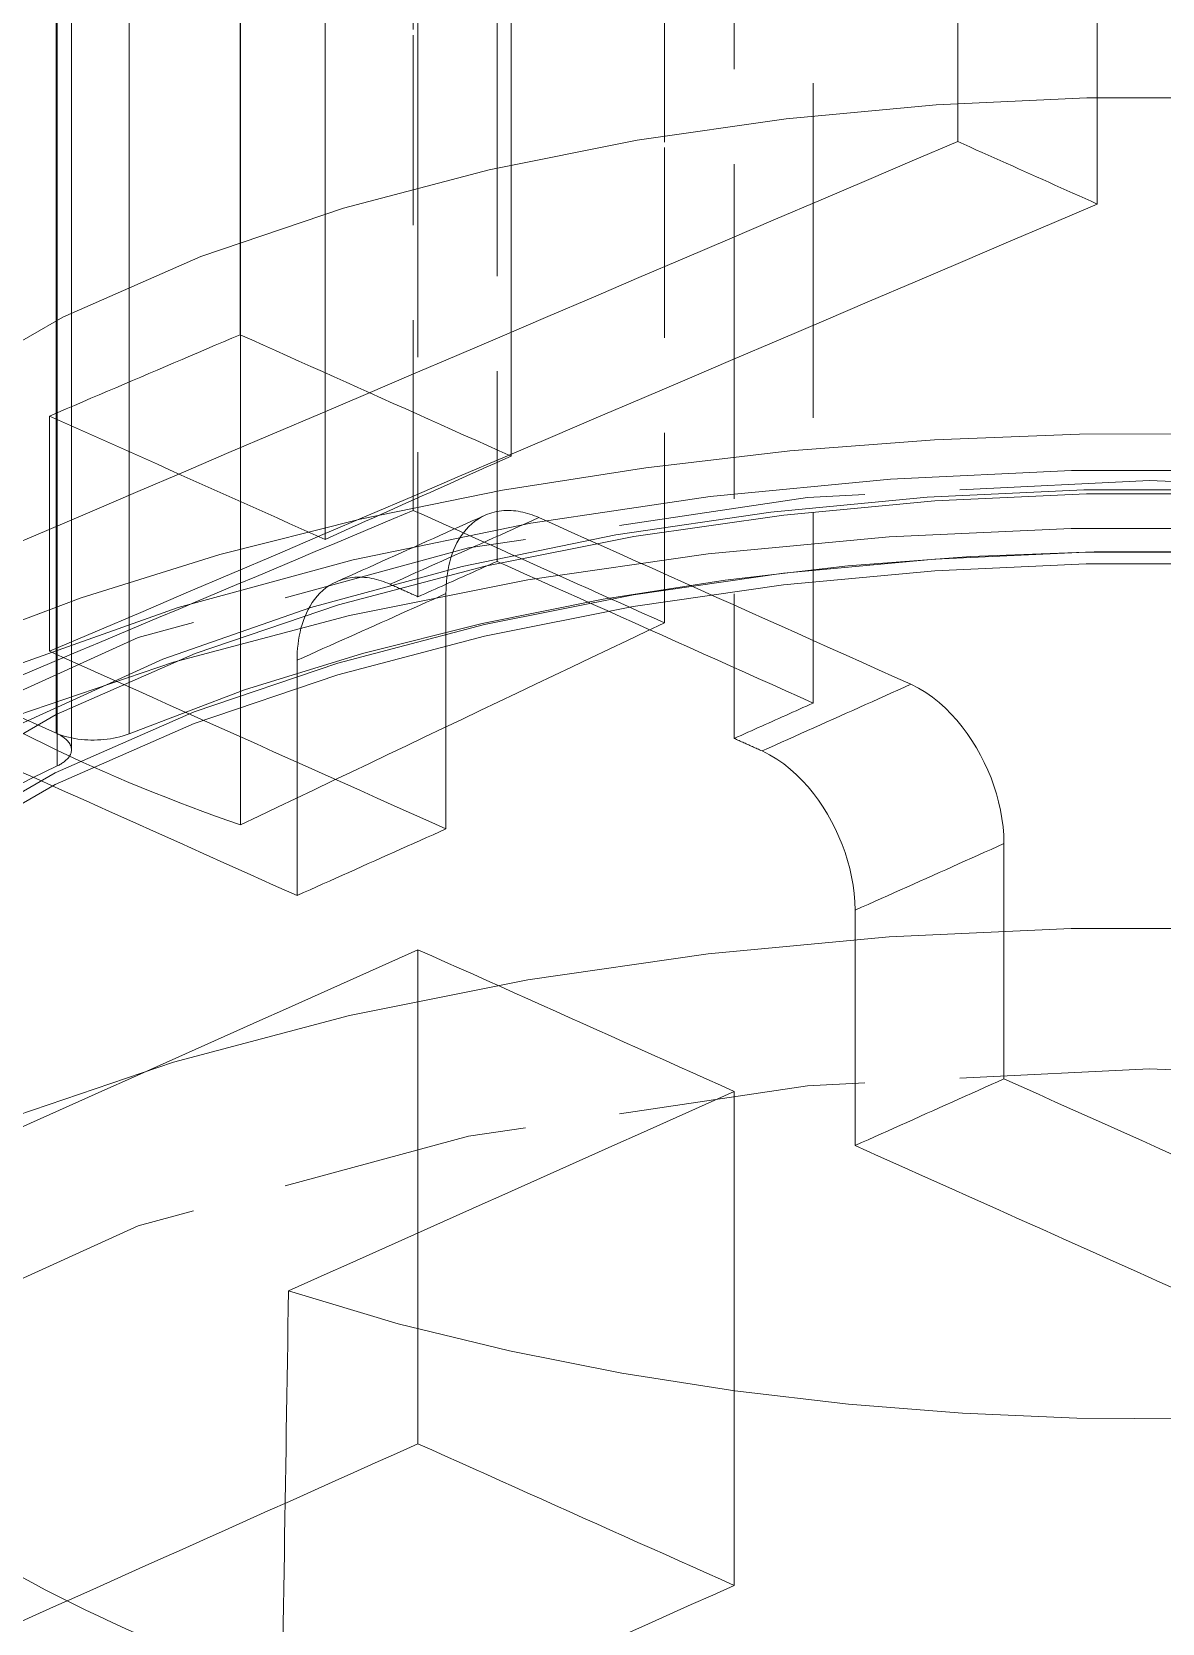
# Model space of a CAD drawing. Header units: millimetres. Extents: x 10 to 410, y 10 to 287.
# Drawn here: x 305.707 to 308.681, y 175.505 to 179.69 of the extents above; entities that cross this region are included whole.
import ezdxf

# ---------------------------------------------------------------- set-up
doc = ezdxf.new("R2010")
doc.units = ezdxf.units.MM
doc.linetypes.add('DASHED', pattern=[0.75, 0.5, -0.25])
doc.layers.add('HIDDEN', color=8, linetype='DASHED', lineweight=18)

msp = doc.modelspace()

# ---------------------------------------------------------------- linework, layer by layer
at = {"layer": 'HIDDEN'}
for points in [[(306.7108, 178.4316), (306.7108, 179.6962), (306.7108, 180.9607), (306.7108, 182.2252), (306.7108, 183.4898), (306.7108, 184.7543), (306.7108, 186.0188), (306.7108, 187.2833), (306.7108, 188.5479), (306.7108, 189.8124), (306.7108, 191.0769), (306.7108, 192.3415), (306.7108, 193.606), (306.7108, 194.8705), (306.7108, 196.1351), (306.7108, 197.3996), (306.7108, 198.6641), (306.7108, 199.9286), (306.7108, 201.1932), (306.7108, 202.4577), (306.7108, 203.7222), (306.7108, 204.9868), (306.7108, 206.2513), (306.7108, 207.5158)], [(307.3714, 178.1358), (307.3714, 179.4003), (307.3714, 180.6648), (307.3714, 181.9293), (307.3714, 183.1939), (307.3714, 184.4584), (307.3714, 185.7229), (307.3714, 186.9875), (307.3714, 188.252), (307.3714, 189.5165), (307.3714, 190.7811), (307.3714, 192.0456), (307.3714, 193.3101), (307.3714, 194.5746), (307.3714, 195.8392), (307.3714, 197.1037), (307.3714, 198.3682), (307.3714, 199.6328), (307.3714, 200.8973), (307.3714, 202.1618), (307.3714, 203.4264), (307.3714, 204.6909), (307.3714, 205.9554), (307.3714, 207.2199)], [(308.143, 179.4017), (308.143, 180.6124), (308.143, 181.8231), (308.143, 183.0338), (308.143, 184.2446), (308.143, 185.4553), (308.143, 186.666), (308.143, 187.8767), (308.143, 189.0874), (308.143, 190.2982), (308.143, 191.5089), (308.143, 192.7196), (308.143, 193.9303), (308.143, 195.1411), (308.143, 196.3518), (308.143, 197.5625), (308.143, 198.7732), (308.143, 199.9839), (308.143, 201.1947), (308.143, 202.4054), (308.143, 203.6161), (308.143, 204.8268), (308.143, 206.0375), (308.143, 207.2483)], [(308.51, 179.2373), (308.51, 180.448), (308.51, 181.6588), (308.51, 182.8695), (308.51, 184.0802), (308.51, 185.2909), (308.51, 186.5016), (308.51, 187.7124), (308.51, 188.9231), (308.51, 190.1338), (308.51, 191.3445), (308.51, 192.5552), (308.51, 193.766), (308.51, 194.9767), (308.51, 196.1874), (308.51, 197.3981), (308.51, 198.6088), (308.51, 199.8196), (308.51, 201.0303), (308.51, 202.241), (308.51, 203.4517), (308.51, 204.6624), (308.51, 205.8732), (308.51, 207.0839)], [(306.9311, 178.2975), (306.9311, 179.4275), (306.9311, 180.5575), (306.9311, 181.6875), (306.9311, 182.8175), (306.9311, 183.9475), (306.9311, 185.0776), (306.9311, 186.2076), (306.9311, 187.3376), (306.9311, 188.4676), (306.9311, 189.5976), (306.9311, 190.7276), (306.9311, 191.8576), (306.9311, 192.9876), (306.9311, 194.1176), (306.9311, 195.2476), (306.9311, 196.3776), (306.9311, 197.5076), (306.9311, 198.6376), (306.9311, 199.7676), (306.9311, 200.8976), (306.9311, 202.0276), (306.9311, 203.1576), (306.9311, 204.2876)], [(306.7231, 204.1945), (306.7231, 203.0645), (306.7231, 201.9345), (306.7231, 200.8045), (306.7231, 199.6745), (306.7231, 198.5445), (306.7231, 197.4145), (306.7231, 196.2845), (306.7231, 195.1545), (306.7231, 194.0245), (306.7231, 192.8945), (306.7231, 191.7645), (306.7231, 190.6345), (306.7231, 189.5045), (306.7231, 188.3745), (306.7231, 187.2444), (306.7231, 186.1144), (306.7231, 184.9844), (306.7231, 183.8544), (306.7231, 182.7244), (306.7231, 181.5944), (306.7231, 180.4644), (306.7231, 179.3344), (306.7231, 178.2044)], [(307.7629, 177.9249), (307.7629, 179.0549), (307.7629, 180.1849), (307.7629, 181.315), (307.7629, 182.445), (307.7629, 183.575), (307.7629, 184.705), (307.7629, 185.835), (307.7629, 186.965), (307.7629, 188.095), (307.7629, 189.225), (307.7629, 190.355), (307.7629, 191.485), (307.7629, 192.615), (307.7629, 193.745), (307.7629, 194.875), (307.7629, 196.005), (307.7629, 197.135), (307.7629, 198.265), (307.7629, 199.395), (307.7629, 200.525), (307.7629, 201.6551), (307.7629, 202.7851), (307.7629, 203.9151)], [(307.5549, 203.8219), (307.5549, 202.6919), (307.5549, 201.5619), (307.5549, 200.4319), (307.5549, 199.3019), (307.5549, 198.1719), (307.5549, 197.0419), (307.5549, 195.9119), (307.5549, 194.7819), (307.5549, 193.6519), (307.5549, 192.5219), (307.5549, 191.3919), (307.5549, 190.2619), (307.5549, 189.1319), (307.5549, 188.0019), (307.5549, 186.8719), (307.5549, 185.7419), (307.5549, 184.6119), (307.5549, 183.4818), (307.5549, 182.3518), (307.5549, 181.2218), (307.5549, 180.0918), (307.5549, 178.9618), (307.5549, 177.8318)], [(305.9635, 177.8443), (305.9635, 178.3024), (305.9635, 178.7605), (305.9635, 179.2187), (305.9635, 179.6768), (305.9635, 180.1349), (305.9635, 180.5931), (305.9635, 181.0512), (305.9635, 181.5093), (305.9635, 181.9675), (305.9635, 182.4256), (305.9635, 182.8838), (305.9635, 183.3419), (305.9635, 183.8), (305.9635, 184.2582), (305.9635, 184.7163), (305.9635, 185.1744), (305.9635, 185.6326), (305.9635, 186.0907), (305.9635, 186.5488), (305.9635, 187.007), (305.9635, 187.4651), (305.9635, 187.9232), (305.9635, 188.3814)], [(306.2562, 177.6047), (306.2562, 178.0303), (306.2562, 178.456), (306.2562, 178.8817), (306.2562, 179.3073), (306.2562, 179.733), (306.2562, 180.1586), (306.2562, 180.5843), (306.2562, 181.01), (306.2562, 181.4356), (306.2562, 181.8613), (306.2562, 182.2869), (306.2562, 182.7126), (306.2562, 183.1383), (306.2562, 183.5639), (306.2562, 183.9896), (306.2562, 184.4152), (306.2562, 184.8409), (306.2562, 185.2666), (306.2562, 185.6922), (306.2562, 186.1179), (306.2562, 186.5435), (306.2562, 186.9692), (306.2562, 187.3949)], [(305.7711, 177.8457), (305.7711, 178.0341), (305.7711, 178.2224), (305.7711, 178.4107), (305.7711, 178.5991), (305.7711, 178.7874), (305.7711, 178.9757), (305.7711, 179.1641), (305.7711, 179.3524), (305.7711, 179.5407), (305.7711, 179.7291), (305.7711, 179.9174), (305.7711, 180.1057), (305.7711, 180.2941), (305.7711, 180.4824), (305.7711, 180.6708), (305.7711, 180.8591), (305.7711, 181.0474), (305.7711, 181.2358), (305.7711, 181.4241), (305.7711, 181.6124), (305.7711, 181.8008), (305.7711, 181.9891), (305.7711, 182.1774)], [(305.7711, 177.8457), (305.7711, 178.0273), (305.7711, 178.209), (305.7711, 178.3906), (305.7711, 178.5722), (305.7711, 178.7538), (305.7711, 178.9354), (305.7711, 179.117), (305.7711, 179.2986), (305.7711, 179.4802), (305.7711, 179.6618), (305.7711, 179.8434), (305.7711, 180.025), (305.7711, 180.2066), (305.7711, 180.3883), (305.7711, 180.5699), (305.7711, 180.7515), (305.7711, 180.9331), (305.7711, 181.1147), (305.7711, 181.2963), (305.7711, 181.4779), (305.7711, 181.6595), (305.7711, 181.8411), (305.7711, 182.0227)], [(305.8116, 177.8019), (305.8116, 177.9835), (305.8116, 178.1651), (305.8116, 178.3467), (305.8116, 178.5284), (305.8116, 178.71), (305.8116, 178.8916), (305.8116, 179.0732), (305.8116, 179.2548), (305.8116, 179.4364), (305.8116, 179.618), (305.8116, 179.7996), (305.8116, 179.9812), (305.8116, 180.1628), (305.8116, 180.3444), (305.8116, 180.526), (305.8116, 180.7076), (305.8116, 180.8893), (305.8116, 181.0709), (305.8116, 181.2525), (305.8116, 181.4341), (305.8116, 181.6157), (305.8116, 181.7973), (305.8116, 181.9789)], [(305.7743, 177.7596), (305.7743, 177.9412), (305.7743, 178.1228), (305.7743, 178.3044), (305.7743, 178.486), (305.7743, 178.6676), (305.7743, 178.8492), (305.7743, 179.0308), (305.7743, 179.2124), (305.7743, 179.3941), (305.7743, 179.5757), (305.7743, 179.7573), (305.7743, 179.9389), (305.7743, 180.1205), (305.7743, 180.3021), (305.7743, 180.4837), (305.7743, 180.6653), (305.7743, 180.8469), (305.7743, 181.0285), (305.7743, 181.2101), (305.7743, 181.3917), (305.7743, 181.5734), (305.7743, 181.755), (305.7743, 181.9366)], [(306.255, 180.4407), (306.255, 180.3734), (306.255, 180.3062), (306.255, 180.2389), (306.255, 180.1716), (306.255, 180.1044), (306.255, 180.0371), (306.255, 179.9698), (306.255, 179.9026), (306.255, 179.8353), (306.255, 179.7681), (306.255, 179.7008), (306.255, 179.6335), (306.255, 179.5663), (306.255, 179.499), (306.255, 179.4317), (306.255, 179.3645), (306.255, 179.2972), (306.255, 179.23), (306.255, 179.1627), (306.255, 179.0954), (306.255, 179.0282), (306.255, 178.9609), (306.255, 178.8937)], [(306.968, 178.5743), (306.968, 178.6416), (306.968, 178.7088), (306.968, 178.7761), (306.968, 178.8433), (306.968, 178.9106), (306.968, 178.9779), (306.968, 179.0451), (306.968, 179.1124), (306.968, 179.1797), (306.968, 179.2469), (306.968, 179.3142), (306.968, 179.3814), (306.968, 179.4487), (306.968, 179.516), (306.968, 179.5832), (306.968, 179.6505), (306.968, 179.7178), (306.968, 179.785), (306.968, 179.8523), (306.968, 179.9195), (306.968, 179.9868), (306.968, 180.0541), (306.968, 180.1213)], [(306.4786, 178.3552), (306.4786, 178.4225), (306.4786, 178.4897), (306.4786, 178.557), (306.4786, 178.6242), (306.4786, 178.6915), (306.4786, 178.7588), (306.4786, 178.826), (306.4786, 178.8933), (306.4786, 178.9606), (306.4786, 179.0278), (306.4786, 179.0951), (306.4786, 179.1623), (306.4786, 179.2296), (306.4786, 179.2969), (306.4786, 179.3641), (306.4786, 179.4314), (306.4786, 179.4987), (306.4786, 179.5659), (306.4786, 179.6332), (306.4786, 179.7004), (306.4786, 179.7677), (306.4786, 179.835), (306.4786, 179.9022)], [(304.7984, 177.7975), (304.9007, 178.1769), (305.1387, 178.492), (305.446, 178.7416), (305.7889, 178.9401), (306.1519, 179.0992), (306.5272, 179.2267), (306.9106, 179.3274), (307.2994, 179.4049), (307.6918, 179.4613), (308.0865, 179.4981), (308.4825, 179.5163), (308.879, 179.5163), (309.275, 179.4981), (309.6697, 179.4613), (310.0621, 179.4049), (310.4509, 179.3274), (310.8343, 179.2267), (311.2096, 179.0992), (311.5726, 178.9401), (311.9155, 178.7416), (312.2228, 178.492), (312.4608, 178.1769), (312.5631, 177.7975)], [(308.143, 179.4017), (308.0232, 179.3505), (307.9033, 179.2994), (307.7835, 179.2482), (307.6637, 179.1971), (307.5438, 179.146), (307.424, 179.0948), (307.3042, 179.0437), (307.1844, 178.9925), (307.0645, 178.9414), (306.9447, 178.8902), (306.8249, 178.8391), (306.7051, 178.7879), (306.5852, 178.7368), (306.4654, 178.6856), (306.3456, 178.6345), (306.2258, 178.5834), (306.1059, 178.5322), (305.9861, 178.4811), (305.8663, 178.4299), (305.7464, 178.3788), (305.6266, 178.3276), (305.5068, 178.2765), (305.387, 178.2253)], [(308.51, 179.2373), (308.494, 179.2445), (308.478, 179.2516), (308.4621, 179.2588), (308.4461, 179.2659), (308.4302, 179.273), (308.4142, 179.2802), (308.3983, 179.2873), (308.3823, 179.2945), (308.3664, 179.3016), (308.3504, 179.3088), (308.3344, 179.3159), (308.3185, 179.3231), (308.3025, 179.3302), (308.2866, 179.3374), (308.2706, 179.3445), (308.2547, 179.3517), (308.2387, 179.3588), (308.2228, 179.366), (308.2068, 179.3731), (308.1908, 179.3802), (308.1749, 179.3874), (308.1589, 179.3945), (308.143, 179.4017)], [(305.7539, 178.061), (305.8738, 178.1121), (305.9936, 178.1632), (306.1134, 178.2144), (306.2332, 178.2655), (306.3531, 178.3167), (306.4729, 178.3678), (306.5927, 178.419), (306.7126, 178.4701), (306.8324, 178.5213), (306.9522, 178.5724), (307.072, 178.6236), (307.1919, 178.6747), (307.3117, 178.7259), (307.4315, 178.777), (307.5513, 178.8281), (307.6712, 178.8793), (307.791, 178.9304), (307.9108, 178.9816), (308.0306, 179.0327), (308.1505, 179.0839), (308.2703, 179.135), (308.3901, 179.1862), (308.51, 179.2373)], [(305.7539, 178.6798), (305.7757, 178.6891), (305.7975, 178.6984), (305.8193, 178.7077), (305.8411, 178.717), (305.8629, 178.7263), (305.8847, 178.7356), (305.9064, 178.7449), (305.9282, 178.7542), (305.95, 178.7635), (305.9718, 178.7728), (305.9936, 178.7821), (306.0154, 178.7914), (306.0372, 178.8007), (306.059, 178.81), (306.0807, 178.8193), (306.1025, 178.8286), (306.1243, 178.8379), (306.1461, 178.8472), (306.1679, 178.8565), (306.1897, 178.8658), (306.2115, 178.8751), (306.2332, 178.8844), (306.255, 178.8937)], [(306.255, 178.8937), (306.286, 178.8798), (306.317, 178.8659), (306.348, 178.852), (306.379, 178.8381), (306.41, 178.8242), (306.441, 178.8103), (306.472, 178.7965), (306.503, 178.7826), (306.534, 178.7687), (306.565, 178.7548), (306.596, 178.7409), (306.627, 178.727), (306.658, 178.7131), (306.689, 178.6993), (306.72, 178.6854), (306.751, 178.6715), (306.782, 178.6576), (306.813, 178.6437), (306.844, 178.6298), (306.875, 178.6159), (306.906, 178.6021), (306.937, 178.5882), (306.968, 178.5743)], [(305.7539, 178.061), (305.7539, 178.0879), (305.7539, 178.1148), (305.7539, 178.1417), (305.7539, 178.1686), (305.7539, 178.1955), (305.7539, 178.2224), (305.7539, 178.2493), (305.7539, 178.2762), (305.7539, 178.3031), (305.7539, 178.33), (305.7539, 178.3569), (305.7539, 178.3838), (305.7539, 178.4107), (305.7539, 178.4376), (305.7539, 178.4645), (305.7539, 178.4914), (305.7539, 178.5183), (305.7539, 178.5452), (305.7539, 178.5721), (305.7539, 178.5991), (305.7539, 178.626), (305.7539, 178.6529), (305.7539, 178.6798)], [(305.7539, 178.6798), (305.7854, 178.6657), (305.817, 178.6515), (305.8485, 178.6374), (305.88, 178.6233), (305.9115, 178.6092), (305.943, 178.5951), (305.9745, 178.581), (306.006, 178.5669), (306.0375, 178.5528), (306.069, 178.5386), (306.1005, 178.5245), (306.132, 178.5104), (306.1635, 178.4963), (306.195, 178.4822), (306.2265, 178.4681), (306.258, 178.454), (306.2895, 178.4399), (306.321, 178.4258), (306.3525, 178.4116), (306.3841, 178.3975), (306.4156, 178.3834), (306.4471, 178.3693), (306.4786, 178.3552)], [(313.3523, 176.5424), (313.2778, 176.9143), (313.0837, 177.2414), (312.8177, 177.5141), (312.5106, 177.7403), (312.179, 177.9288), (311.8317, 178.0868), (311.4738, 178.2192), (311.1086, 178.3296), (310.738, 178.4205), (310.3635, 178.4939), (309.9862, 178.5509), (309.6068, 178.5928), (309.2262, 178.62), (308.8448, 178.633), (308.4632, 178.632), (308.0819, 178.617), (307.7014, 178.5878), (307.3223, 178.5439), (306.9453, 178.4846), (306.5713, 178.4089), (306.2014, 178.3153), (305.837, 178.202), (305.4804, 178.0663)], [(306.4786, 178.3552), (306.4998, 178.3647), (306.5211, 178.3742), (306.5424, 178.3838), (306.5637, 178.3933), (306.585, 178.4028), (306.6063, 178.4123), (306.6275, 178.4219), (306.6488, 178.4314), (306.6701, 178.4409), (306.6914, 178.4505), (306.7127, 178.46), (306.7339, 178.4695), (306.7552, 178.479), (306.7765, 178.4886), (306.7978, 178.4981), (306.8191, 178.5076), (306.8403, 178.5171), (306.8616, 178.5267), (306.8829, 178.5362), (306.9042, 178.5457), (306.9255, 178.5552), (306.9467, 178.5648), (306.968, 178.5743)], [(313.3449, 176.4252), (313.2021, 176.8774), (312.9209, 177.2607), (312.5588, 177.57), (312.1517, 177.8178), (311.7184, 178.0167), (311.2689, 178.1758), (310.8089, 178.3015), (310.3419, 178.3981), (309.8702, 178.4683), (309.3956, 178.5141), (308.9192, 178.5368), (308.4423, 178.5368), (307.9659, 178.5141), (307.4913, 178.4683), (307.0196, 178.3981), (306.5526, 178.3015), (306.0926, 178.1758), (305.6431, 178.0167), (305.2098, 177.8178), (304.8027, 177.57), (304.4406, 177.2607), (304.1594, 176.8774), (304.0166, 176.4252)], [(311.7878, 175.1507), (312.5571, 175.6153), (313.054, 176.3483), (312.8303, 177.1904), (312.137, 177.7579), (311.3123, 178.1185), (310.4405, 178.3457), (309.5482, 178.4716), (308.6478, 178.5103), (307.7477, 178.4655), (306.8563, 178.3327), (305.9867, 178.0972), (305.1674, 177.7246), (304.492, 177.1378), (304.3237, 176.2854), (304.8553, 175.5738), (305.6344, 175.1241), (306.4852, 174.8377), (307.3759, 174.6633), (308.2835, 174.5826), (309.1811, 174.5874), (310.0597, 174.6739), (310.9273, 174.8511), (311.7878, 175.1507)], [(312.6775, 176.6507), (312.5849, 177.0494), (312.3501, 177.3867), (312.0379, 177.6555), (311.6853, 177.8692), (311.3099, 178.04), (310.9206, 178.1765), (310.5223, 178.2842), (310.1181, 178.367), (309.7099, 178.4271), (309.2992, 178.4664), (308.8871, 178.4858), (308.4745, 178.4858), (308.0623, 178.4664), (307.6516, 178.4271), (307.2434, 178.3669), (306.8392, 178.2842), (306.4409, 178.1765), (306.0516, 178.04), (305.6762, 177.8692), (305.3236, 177.6555), (305.0114, 177.3867), (304.7766, 177.0494), (304.684, 176.6507)], [(312.5866, 176.7455), (312.4837, 177.1272), (312.2443, 177.4443), (311.9351, 177.6953), (311.5901, 177.8951), (311.225, 178.0552), (310.8473, 178.1834), (310.4616, 178.2847), (310.0705, 178.3626), (309.6757, 178.4194), (309.2786, 178.4565), (308.8802, 178.4748), (308.4813, 178.4748), (308.0829, 178.4565), (307.6858, 178.4194), (307.291, 178.3626), (306.8999, 178.2847), (306.5142, 178.1834), (306.1366, 178.0552), (305.7714, 177.8951), (305.4264, 177.6953), (305.1172, 177.4443), (304.8778, 177.1272), (304.7749, 176.7455)], [(306.7108, 178.4316), (306.6593, 178.4099), (306.6077, 178.3882), (306.5561, 178.3665), (306.5045, 178.3448), (306.4529, 178.3231), (306.4014, 178.3014), (306.3498, 178.2797), (306.2982, 178.258), (306.2466, 178.2363), (306.195, 178.2146), (306.1435, 178.1929), (306.0919, 178.1712), (306.0403, 178.1495), (305.9887, 178.1278), (305.9371, 178.1061), (305.8856, 178.0844), (305.834, 178.0627), (305.7824, 178.0409), (305.7308, 178.0192), (305.6792, 177.9975), (305.6277, 177.9758), (305.5761, 177.9541), (305.5245, 177.9324)], [(307.3714, 178.1358), (307.3427, 178.1486), (307.314, 178.1615), (307.2852, 178.1744), (307.2565, 178.1872), (307.2278, 178.2001), (307.1991, 178.2129), (307.1704, 178.2258), (307.1416, 178.2387), (307.1129, 178.2515), (307.0842, 178.2644), (307.0555, 178.2773), (307.0268, 178.2901), (306.998, 178.303), (306.9693, 178.3159), (306.9406, 178.3287), (306.9119, 178.3416), (306.8832, 178.3544), (306.8544, 178.3673), (306.8257, 178.3802), (306.797, 178.393), (306.7683, 178.4059), (306.7396, 178.4188), (306.7108, 178.4316)], [(307.0413, 178.4126), (307.0354, 178.4151), (307.0296, 178.4174), (307.0236, 178.4197), (307.0176, 178.4217), (307.0116, 178.4236), (307.0054, 178.4253), (306.9993, 178.4268), (306.9931, 178.4281), (306.9868, 178.4292), (306.9805, 178.4301), (306.9742, 178.4307), (306.9679, 178.4312), (306.9616, 178.4314), (306.9552, 178.4313), (306.9489, 178.431), (306.9426, 178.4305), (306.9363, 178.4296), (306.93, 178.4286), (306.9238, 178.4272), (306.9177, 178.4255), (306.9117, 178.4236), (306.9057, 178.4214), (306.8999, 178.419)], [(313.3523, 176.2949), (313.2377, 176.7553), (312.9548, 177.1393), (312.5856, 177.4431), (312.1725, 177.6846), (311.7346, 177.8779), (311.2815, 178.0326), (310.8186, 178.1549), (310.3491, 178.2488), (309.8752, 178.3172), (309.3985, 178.3619), (308.9202, 178.384), (308.4413, 178.384), (307.963, 178.3619), (307.4863, 178.3172), (307.0124, 178.2488), (306.5429, 178.1549), (306.08, 178.0326), (305.6269, 177.8779), (305.1891, 177.6846), (304.7759, 177.4431), (304.4067, 177.1393), (304.1238, 176.7553), (304.0092, 176.2949)], [(306.8999, 178.419), (306.8829, 178.4114), (306.8658, 178.4037), (306.8488, 178.3961), (306.8318, 178.3885), (306.8148, 178.3809), (306.7977, 178.3733), (306.7807, 178.3656), (306.7637, 178.358), (306.7467, 178.3504), (306.7296, 178.3428), (306.7126, 178.3352), (306.6956, 178.3275), (306.6786, 178.3199), (306.6615, 178.3123), (306.6445, 178.3047), (306.6275, 178.2971), (306.6105, 178.2894), (306.5934, 178.2818), (306.5764, 178.2742), (306.5594, 178.2666), (306.5424, 178.2589), (306.5253, 178.2513), (306.5083, 178.2437)], [(306.6497, 178.2373), (306.6667, 178.2449), (306.6838, 178.2525), (306.7008, 178.2601), (306.7178, 178.2678), (306.7348, 178.2754), (306.7519, 178.283), (306.7689, 178.2906), (306.7859, 178.2982), (306.8029, 178.3059), (306.8199, 178.3135), (306.837, 178.3211), (306.854, 178.3287), (306.871, 178.3363), (306.888, 178.344), (306.9051, 178.3516), (306.9221, 178.3592), (306.9391, 178.3668), (306.9561, 178.3745), (306.9732, 178.3821), (306.9902, 178.3897), (307.0072, 178.3973), (307.0242, 178.4049), (307.0413, 178.4126)], [(306.8999, 178.419), (306.8904, 178.4143), (306.8813, 178.4089), (306.8726, 178.4028), (306.8644, 178.3961), (306.8566, 178.3889), (306.8494, 178.3811), (306.8427, 178.3729), (306.8366, 178.3643), (306.8309, 178.3553), (306.8257, 178.3461), (306.821, 178.3366), (306.8168, 178.3268), (306.8131, 178.3169), (306.8097, 178.3069), (306.8068, 178.2967), (306.8043, 178.2864), (306.8022, 178.276), (306.8004, 178.2655), (306.799, 178.255), (306.798, 178.2445), (306.7972, 178.2339), (306.7968, 178.2233), (306.7966, 178.2127)], [(308.0199, 177.9742), (307.9773, 177.9933), (307.9348, 178.0123), (307.8922, 178.0314), (307.8497, 178.0505), (307.8071, 178.0695), (307.7646, 178.0886), (307.722, 178.1076), (307.6795, 178.1267), (307.6369, 178.1457), (307.5944, 178.1648), (307.5518, 178.1839), (307.5093, 178.2029), (307.4667, 178.222), (307.4242, 178.241), (307.3816, 178.2601), (307.3391, 178.2792), (307.2965, 178.2982), (307.254, 178.3173), (307.2115, 178.3363), (307.1689, 178.3554), (307.1264, 178.3744), (307.0838, 178.3935), (307.0413, 178.4126)], [(312.5901, 176.5909), (312.4871, 176.9729), (312.2474, 177.2903), (311.938, 177.5416), (311.5927, 177.7415), (311.2272, 177.9017), (310.8493, 178.03), (310.4632, 178.1315), (310.0717, 178.2095), (309.6766, 178.2663), (309.2791, 178.3034), (308.8804, 178.3217), (308.4812, 178.3217), (308.0824, 178.3034), (307.6849, 178.2663), (307.2898, 178.2095), (306.8983, 178.1315), (306.5123, 178.03), (306.1343, 177.9017), (305.7688, 177.7415), (305.4236, 177.5416), (305.1141, 177.2903), (304.8744, 176.9729), (304.7714, 176.5909)], [(312.6602, 176.5424), (312.5969, 176.8589), (312.432, 177.1372), (312.2057, 177.3694), (311.9446, 177.5619), (311.6626, 177.7225), (311.3672, 177.857), (311.0628, 177.9699), (310.7521, 178.0639), (310.4369, 178.1415), (310.1183, 178.204), (309.7974, 178.2528), (309.4747, 178.2885), (309.1509, 178.3119), (308.8264, 178.3232), (308.5018, 178.3226), (308.1773, 178.3101), (307.8536, 178.2855), (307.5311, 178.2484), (307.2103, 178.1983), (306.8921, 178.1342), (306.5772, 178.0551), (306.2671, 177.9592), (305.9635, 177.8443)], [(306.7231, 178.2044), (306.7321, 178.2085), (306.7412, 178.2125), (306.7502, 178.2165), (306.7593, 178.2206), (306.7683, 178.2246), (306.7774, 178.2287), (306.7864, 178.2327), (306.7955, 178.2368), (306.8045, 178.2408), (306.8135, 178.2449), (306.8226, 178.2489), (306.8316, 178.253), (306.8407, 178.257), (306.8497, 178.2611), (306.8588, 178.2651), (306.8678, 178.2692), (306.8769, 178.2732), (306.8859, 178.2773), (306.8949, 178.2813), (306.904, 178.2854), (306.913, 178.2894), (306.9221, 178.2935), (306.9311, 178.2975)], [(307.7629, 177.9249), (307.7268, 177.9411), (307.6906, 177.9573), (307.6544, 177.9735), (307.6183, 177.9897), (307.5821, 178.0059), (307.5459, 178.0221), (307.5098, 178.0383), (307.4736, 178.0545), (307.4374, 178.0707), (307.4013, 178.0869), (307.3651, 178.1031), (307.3289, 178.1193), (307.2928, 178.1355), (307.2566, 178.1517), (307.2204, 178.1679), (307.1843, 178.1841), (307.1481, 178.2003), (307.1119, 178.2165), (307.0758, 178.2327), (307.0396, 178.2489), (307.0034, 178.2651), (306.9673, 178.2813), (306.9311, 178.2975)], [(304.7707, 176.56), (304.8737, 176.9421), (305.1135, 177.2595), (305.423, 177.5108), (305.7683, 177.7108), (306.1339, 177.871), (306.5119, 177.9993), (306.898, 178.1008), (307.2895, 178.1788), (307.6847, 178.2356), (308.0823, 178.2728), (308.4811, 178.2911), (308.8804, 178.2911), (309.2792, 178.2728), (309.6768, 178.2356), (310.072, 178.1788), (310.4635, 178.1008), (310.8496, 177.9993), (311.2277, 177.871), (311.5932, 177.7108), (311.9385, 177.5108), (312.248, 177.2595), (312.4878, 176.9421), (312.5908, 176.56)], [(306.6497, 178.2373), (306.6439, 178.2398), (306.638, 178.2422), (306.6321, 178.2444), (306.6261, 178.2464), (306.62, 178.2483), (306.6139, 178.25), (306.6077, 178.2515), (306.6015, 178.2528), (306.5953, 178.2539), (306.589, 178.2548), (306.5827, 178.2555), (306.5764, 178.2559), (306.57, 178.2561), (306.5637, 178.2561), (306.5573, 178.2558), (306.551, 178.2552), (306.5447, 178.2544), (306.5385, 178.2533), (306.5323, 178.2519), (306.5262, 178.2503), (306.5201, 178.2484), (306.5142, 178.2462), (306.5083, 178.2437)], [(306.5083, 178.2437), (306.4988, 178.239), (306.4897, 178.2336), (306.481, 178.2275), (306.4728, 178.2208), (306.4651, 178.2136), (306.4579, 178.2058), (306.4512, 178.1976), (306.445, 178.189), (306.4393, 178.18), (306.4342, 178.1708), (306.4295, 178.1613), (306.4253, 178.1516), (306.4215, 178.1416), (306.4182, 178.1316), (306.4153, 178.1214), (306.4128, 178.1111), (306.4106, 178.1007), (306.4089, 178.0903), (306.4075, 178.0798), (306.4064, 178.0692), (306.4056, 178.0586), (306.4052, 178.0481), (306.4051, 178.0375)], [(306.4051, 178.0375), (306.4221, 178.0451), (306.4391, 178.0527), (306.4561, 178.0603), (306.4732, 178.0679), (306.4902, 178.0756), (306.5072, 178.0832), (306.5242, 178.0908), (306.5413, 178.0984), (306.5583, 178.106), (306.5753, 178.1137), (306.5923, 178.1213), (306.6093, 178.1289), (306.6264, 178.1365), (306.6434, 178.1441), (306.6604, 178.1518), (306.6774, 178.1594), (306.6945, 178.167), (306.7115, 178.1746), (306.7285, 178.1823), (306.7455, 178.1899), (306.7626, 178.1975), (306.7796, 178.2051), (306.7966, 178.2127)], [(306.7231, 178.2044), (306.7199, 178.2058), (306.7167, 178.2073), (306.7135, 178.2087), (306.7103, 178.2101), (306.7071, 178.2115), (306.704, 178.213), (306.7008, 178.2144), (306.6976, 178.2158), (306.6944, 178.2173), (306.6912, 178.2187), (306.688, 178.2201), (306.6848, 178.2216), (306.6816, 178.223), (306.6784, 178.2244), (306.6752, 178.2258), (306.672, 178.2273), (306.6689, 178.2287), (306.6657, 178.2301), (306.6625, 178.2316), (306.6593, 178.233), (306.6561, 178.2344), (306.6529, 178.2358), (306.6497, 178.2373)], [(306.7966, 178.2127), (306.7966, 178.1858), (306.7966, 178.1589), (306.7966, 178.132), (306.7966, 178.1051), (306.7966, 178.0782), (306.7966, 178.0513), (306.7966, 178.0244), (306.7966, 177.9975), (306.7966, 177.9706), (306.7966, 177.9437), (306.7966, 177.9168), (306.7966, 177.8899), (306.7966, 177.863), (306.7966, 177.8361), (306.7966, 177.8092), (306.7966, 177.7823), (306.7966, 177.7554), (306.7966, 177.7284), (306.7966, 177.7015), (306.7966, 177.6746), (306.7966, 177.6477), (306.7966, 177.6208), (306.7966, 177.5939)], [(306.2562, 177.6047), (306.3047, 177.6278), (306.3532, 177.6509), (306.4017, 177.6739), (306.4502, 177.697), (306.4986, 177.7201), (306.5471, 177.7432), (306.5956, 177.7663), (306.6441, 177.7894), (306.6926, 177.8125), (306.7411, 177.8356), (306.7896, 177.8587), (306.838, 177.8818), (306.8865, 177.9049), (306.935, 177.9279), (306.9835, 177.951), (307.032, 177.9741), (307.0805, 177.9972), (307.129, 178.0203), (307.1774, 178.0434), (307.2259, 178.0665), (307.2744, 178.0896), (307.3229, 178.1127), (307.3714, 178.1358)], [(304.9861, 178.0542), (305.0478, 178.0266), (305.1095, 177.999), (305.1712, 177.9713), (305.2329, 177.9437), (305.2946, 177.9161), (305.3563, 177.8884), (305.418, 177.8608), (305.4796, 177.8332), (305.5413, 177.8055), (305.603, 177.7779), (305.6647, 177.7502), (305.7264, 177.7226), (305.7881, 177.695), (305.8498, 177.6673), (305.9115, 177.6397), (305.9732, 177.6121), (306.0349, 177.5844), (306.0966, 177.5568), (306.1583, 177.5292), (306.22, 177.5015), (306.2817, 177.4739), (306.3434, 177.4463), (306.4051, 177.4186)], [(305.7539, 178.061), (305.7993, 178.0406), (305.8446, 178.0203), (305.8899, 178), (305.9353, 177.9797), (305.9806, 177.9594), (306.0259, 177.9391), (306.0713, 177.9188), (306.1166, 177.8985), (306.1619, 177.8782), (306.2073, 177.8579), (306.2526, 177.8376), (306.2979, 177.8173), (306.3433, 177.797), (306.3886, 177.7767), (306.4339, 177.7564), (306.4793, 177.7361), (306.5246, 177.7158), (306.5699, 177.6955), (306.6153, 177.6751), (306.6606, 177.6548), (306.7059, 177.6345), (306.7513, 177.6142), (306.7966, 177.5939)], [(306.4051, 178.0375), (306.4051, 178.0105), (306.4051, 177.9836), (306.4051, 177.9567), (306.4051, 177.9298), (306.4051, 177.9029), (306.4051, 177.876), (306.4051, 177.8491), (306.4051, 177.8222), (306.4051, 177.7953), (306.4051, 177.7684), (306.4051, 177.7415), (306.4051, 177.7146), (306.4051, 177.6877), (306.4051, 177.6608), (306.4051, 177.6339), (306.4051, 177.607), (306.4051, 177.5801), (306.4051, 177.5532), (306.4051, 177.5263), (306.4051, 177.4994), (306.4051, 177.4725), (306.4051, 177.4455), (306.4051, 177.4186)], [(305.4773, 177.9773), (305.4901, 177.9716), (305.5029, 177.9659), (305.5157, 177.9601), (305.5284, 177.9544), (305.5412, 177.9487), (305.554, 177.943), (305.5667, 177.9373), (305.5795, 177.9315), (305.5923, 177.9258), (305.6051, 177.9201), (305.6178, 177.9144), (305.6306, 177.9087), (305.6434, 177.9029), (305.6561, 177.8972), (305.6689, 177.8915), (305.6817, 177.8858), (305.6944, 177.8801), (305.7072, 177.8743), (305.72, 177.8686), (305.7328, 177.8629), (305.7455, 177.8572), (305.7583, 177.8515), (305.7711, 177.8457)], [(305.4773, 177.9773), (305.4901, 177.9716), (305.5029, 177.9659), (305.5157, 177.9601), (305.5284, 177.9544), (305.5412, 177.9487), (305.554, 177.943), (305.5667, 177.9373), (305.5795, 177.9315), (305.5923, 177.9258), (305.6051, 177.9201), (305.6178, 177.9144), (305.6306, 177.9087), (305.6434, 177.9029), (305.6561, 177.8972), (305.6689, 177.8915), (305.6817, 177.8858), (305.6944, 177.8801), (305.7072, 177.8743), (305.72, 177.8686), (305.7328, 177.8629), (305.7455, 177.8572), (305.7583, 177.8515), (305.7711, 177.8457)], [(307.6283, 177.7989), (307.6453, 177.8066), (307.6624, 177.8142), (307.6794, 177.8218), (307.6964, 177.8294), (307.7134, 177.837), (307.7305, 177.8447), (307.7475, 177.8523), (307.7645, 177.8599), (307.7815, 177.8675), (307.7985, 177.8752), (307.8156, 177.8828), (307.8326, 177.8904), (307.8496, 177.898), (307.8666, 177.9056), (307.8837, 177.9133), (307.9007, 177.9209), (307.9177, 177.9285), (307.9347, 177.9361), (307.9518, 177.9437), (307.9688, 177.9514), (307.9858, 177.959), (308.0028, 177.9666), (308.0199, 177.9742)], [(308.2645, 177.5552), (308.2639, 177.5773), (308.2621, 177.5994), (308.2593, 177.6213), (308.2554, 177.6431), (308.2505, 177.6647), (308.2447, 177.686), (308.238, 177.7071), (308.2305, 177.7279), (308.2221, 177.7484), (308.2129, 177.7685), (308.2029, 177.7882), (308.192, 177.8075), (308.1804, 177.8263), (308.168, 177.8447), (308.1548, 177.8624), (308.1408, 177.8795), (308.1261, 177.896), (308.1104, 177.9117), (308.094, 177.9265), (308.0767, 177.9403), (308.0586, 177.953), (308.0396, 177.9643), (308.0199, 177.9742)], [(305.5245, 177.9324), (305.5548, 177.915), (305.5852, 177.8979), (305.6158, 177.8811), (305.6466, 177.8647), (305.6776, 177.8486), (305.7087, 177.8327), (305.74, 177.8172), (305.7714, 177.8019), (305.8029, 177.787), (305.8346, 177.7723), (305.8664, 177.7579), (305.8983, 177.7437), (305.9304, 177.7299), (305.9625, 177.7162), (305.9948, 177.7029), (306.0271, 177.6898), (306.0596, 177.6769), (306.0921, 177.6643), (306.1248, 177.6519), (306.1575, 177.6398), (306.1903, 177.6278), (306.2232, 177.6161), (306.2562, 177.6047)], [(307.5549, 177.8318), (307.564, 177.8359), (307.573, 177.8399), (307.582, 177.844), (307.5911, 177.848), (307.6001, 177.8521), (307.6092, 177.8561), (307.6182, 177.8602), (307.6273, 177.8642), (307.6363, 177.8683), (307.6454, 177.8723), (307.6544, 177.8764), (307.6634, 177.8804), (307.6725, 177.8845), (307.6815, 177.8885), (307.6906, 177.8925), (307.6996, 177.8966), (307.7087, 177.9006), (307.7177, 177.9047), (307.7267, 177.9087), (307.7358, 177.9128), (307.7448, 177.9168), (307.7539, 177.9209), (307.7629, 177.9249)], [(305.7711, 177.8457), (305.779, 177.8425), (305.787, 177.8396), (305.7952, 177.8371), (305.8035, 177.8349), (305.8119, 177.8331), (305.8203, 177.8315), (305.8287, 177.8303), (305.8372, 177.8292), (305.8458, 177.8285), (305.8543, 177.8279), (305.8628, 177.8276), (305.8714, 177.8276), (305.88, 177.8278), (305.8885, 177.8282), (305.897, 177.8289), (305.9055, 177.8298), (305.914, 177.831), (305.9225, 177.8324), (305.9308, 177.8341), (305.9391, 177.8361), (305.9474, 177.8385), (305.9555, 177.8412), (305.9635, 177.8443)], [(305.7711, 177.8457), (305.7736, 177.8446), (305.776, 177.8434), (305.7785, 177.8422), (305.7809, 177.8409), (305.7832, 177.8395), (305.7856, 177.8381), (305.7879, 177.8366), (305.7901, 177.8351), (305.7923, 177.8335), (305.7945, 177.8318), (305.7966, 177.83), (305.7986, 177.8281), (305.8005, 177.8262), (305.8024, 177.8242), (305.8041, 177.8221), (305.8057, 177.8198), (305.8071, 177.8175), (305.8084, 177.8151), (305.8095, 177.8126), (305.8104, 177.81), (305.8111, 177.8074), (305.8115, 177.8046), (305.8116, 177.8019)], [(305.8116, 177.8019), (305.8115, 177.7993), (305.8111, 177.7968), (305.8105, 177.7943), (305.8097, 177.7918), (305.8088, 177.7894), (305.8076, 177.7871), (305.8063, 177.7849), (305.8048, 177.7828), (305.8033, 177.7807), (305.8016, 177.7788), (305.7998, 177.7769), (305.798, 177.7751), (305.796, 177.7734), (305.794, 177.7717), (305.792, 177.7701), (305.7899, 177.7686), (305.7878, 177.7672), (305.7856, 177.7658), (305.7834, 177.7644), (305.7812, 177.7631), (305.7789, 177.7619), (305.7766, 177.7607), (305.7743, 177.7596)], [(312.5631, 177.7975), (312.5134, 177.5022), (312.3701, 177.2385), (312.1681, 177.0158), (311.9317, 176.8296), (311.6746, 176.6731), (311.4041, 176.5409), (311.1245, 176.4291), (310.8386, 176.3347), (310.548, 176.2558), (310.254, 176.1906), (309.9575, 176.1382), (309.6591, 176.0976), (309.3594, 176.0683), (309.0588, 176.0498), (308.7578, 176.0419), (308.4566, 176.0444), (308.1558, 176.0575), (307.8556, 176.0812), (307.5565, 176.116), (307.2589, 176.1623), (306.9635, 176.2208), (306.6711, 176.2925), (306.3826, 176.3788)], [(307.6283, 177.7989), (307.6251, 177.8004), (307.6219, 177.8018), (307.6187, 177.8032), (307.6155, 177.8047), (307.6124, 177.8061), (307.6092, 177.8075), (307.606, 177.8089), (307.6028, 177.8104), (307.5996, 177.8118), (307.5964, 177.8132), (307.5932, 177.8147), (307.59, 177.8161), (307.5868, 177.8175), (307.5836, 177.819), (307.5804, 177.8204), (307.5772, 177.8218), (307.5741, 177.8232), (307.5709, 177.8247), (307.5677, 177.8261), (307.5645, 177.8275), (307.5613, 177.829), (307.5581, 177.8304), (307.5549, 177.8318)], [(307.873, 177.38), (307.8723, 177.4021), (307.8706, 177.4241), (307.8677, 177.446), (307.8638, 177.4678), (307.859, 177.4894), (307.8532, 177.5108), (307.8465, 177.5318), (307.8389, 177.5526), (307.8305, 177.5731), (307.8213, 177.5932), (307.8113, 177.6129), (307.8005, 177.6322), (307.7889, 177.6511), (307.7765, 177.6694), (307.7633, 177.6871), (307.7493, 177.7043), (307.7345, 177.7207), (307.7189, 177.7364), (307.7024, 177.7512), (307.6852, 177.765), (307.6671, 177.7777), (307.6481, 177.7891), (307.6283, 177.7989)], [(305.7743, 177.7596), (305.7076, 177.7269), (305.6417, 177.6928), (305.5765, 177.6574), (305.5121, 177.6204), (305.4486, 177.5819), (305.3861, 177.5418), (305.3248, 177.5), (305.2647, 177.4565), (305.206, 177.411), (305.149, 177.3635), (305.0937, 177.314), (305.0404, 177.2622), (304.9895, 177.2082), (304.9413, 177.1518), (304.896, 177.093), (304.8542, 177.0317), (304.8164, 176.9678), (304.783, 176.9015), (304.7546, 176.833), (304.7317, 176.7624), (304.715, 176.6901), (304.7048, 176.6166), (304.7013, 176.5424)], [(306.7966, 177.5939), (306.7796, 177.5863), (306.7626, 177.5787), (306.7455, 177.5711), (306.7285, 177.5634), (306.7115, 177.5558), (306.6945, 177.5482), (306.6774, 177.5406), (306.6604, 177.533), (306.6434, 177.5253), (306.6264, 177.5177), (306.6093, 177.5101), (306.5923, 177.5025), (306.5753, 177.4949), (306.5583, 177.4872), (306.5413, 177.4796), (306.5242, 177.472), (306.5072, 177.4644), (306.4902, 177.4567), (306.4732, 177.4491), (306.4561, 177.4415), (306.4391, 177.4339), (306.4221, 177.4263), (306.4051, 177.4186)], [(308.2645, 177.5552), (308.2475, 177.5476), (308.2305, 177.54), (308.2134, 177.5324), (308.1964, 177.5248), (308.1794, 177.5171), (308.1624, 177.5095), (308.1453, 177.5019), (308.1283, 177.4943), (308.1113, 177.4866), (308.0943, 177.479), (308.0772, 177.4714), (308.0602, 177.4638), (308.0432, 177.4562), (308.0262, 177.4485), (308.0091, 177.4409), (307.9921, 177.4333), (307.9751, 177.4257), (307.9581, 177.4181), (307.9411, 177.4104), (307.924, 177.4028), (307.907, 177.3952), (307.89, 177.3876), (307.873, 177.38)], [(308.2645, 177.5552), (308.2645, 177.5283), (308.2645, 177.5014), (308.2645, 177.4745), (308.2645, 177.4476), (308.2645, 177.4207), (308.2645, 177.3938), (308.2645, 177.3669), (308.2645, 177.34), (308.2645, 177.3131), (308.2645, 177.2862), (308.2645, 177.2593), (308.2645, 177.2324), (308.2645, 177.2055), (308.2645, 177.1786), (308.2645, 177.1517), (308.2645, 177.1248), (308.2645, 177.0979), (308.2645, 177.0709), (308.2645, 177.044), (308.2645, 177.0171), (308.2645, 176.9902), (308.2645, 176.9633), (308.2645, 176.9364)], [(307.873, 177.38), (307.873, 177.353), (307.873, 177.3261), (307.873, 177.2992), (307.873, 177.2723), (307.873, 177.2454), (307.873, 177.2185), (307.873, 177.1916), (307.873, 177.1647), (307.873, 177.1378), (307.873, 177.1109), (307.873, 177.084), (307.873, 177.0571), (307.873, 177.0302), (307.873, 177.0033), (307.873, 176.9764), (307.873, 176.9495), (307.873, 176.9226), (307.873, 176.8957), (307.873, 176.8688), (307.873, 176.8419), (307.873, 176.815), (307.873, 176.788), (307.873, 176.7611)], [(313.3523, 175.2429), (313.2377, 175.7034), (312.9548, 176.0873), (312.5856, 176.3911), (312.1725, 176.6326), (311.7346, 176.8259), (311.2815, 176.9806), (310.8186, 177.1029), (310.3491, 177.1968), (309.8752, 177.2652), (309.3985, 177.3099), (308.9202, 177.332), (308.4413, 177.332), (307.963, 177.3099), (307.4863, 177.2652), (307.0124, 177.1968), (306.5429, 177.1029), (306.08, 176.9806), (305.6269, 176.8259), (305.1891, 176.6326), (304.7759, 176.3911), (304.4067, 176.0873), (304.1238, 175.7034), (304.0092, 175.2429)], [(305.5508, 176.7514), (305.6017, 176.7742), (305.6527, 176.797), (305.7037, 176.8198), (305.7547, 176.8427), (305.8056, 176.8655), (305.8566, 176.8883), (305.9076, 176.9111), (305.9585, 176.9339), (306.0095, 176.9567), (306.0605, 176.9796), (306.1115, 177.0024), (306.1624, 177.0252), (306.2134, 177.048), (306.2644, 177.0708), (306.3153, 177.0936), (306.3663, 177.1165), (306.4173, 177.1393), (306.4682, 177.1621), (306.5192, 177.1849), (306.5702, 177.2077), (306.6212, 177.2305), (306.6721, 177.2534), (306.7231, 177.2762)], [(306.7231, 175.9767), (306.7231, 176.0332), (306.7231, 176.0897), (306.7231, 176.1462), (306.7231, 176.2027), (306.7231, 176.2592), (306.7231, 176.3157), (306.7231, 176.3722), (306.7231, 176.4287), (306.7231, 176.4852), (306.7231, 176.5417), (306.7231, 176.5982), (306.7231, 176.6547), (306.7231, 176.7112), (306.7231, 176.7677), (306.7231, 176.8242), (306.7231, 176.8807), (306.7231, 176.9372), (306.7231, 176.9937), (306.7231, 177.0502), (306.7231, 177.1067), (306.7231, 177.1632), (306.7231, 177.2197), (306.7231, 177.2762)], [(307.5549, 176.9036), (307.5187, 176.9198), (307.4826, 176.936), (307.4464, 176.9522), (307.4102, 176.9684), (307.3741, 176.9846), (307.3379, 177.0008), (307.3018, 177.017), (307.2656, 177.0332), (307.2294, 177.0494), (307.1933, 177.0656), (307.1571, 177.0818), (307.1209, 177.098), (307.0848, 177.1142), (307.0486, 177.1304), (307.0124, 177.1466), (306.9763, 177.1628), (306.9401, 177.179), (306.9039, 177.1952), (306.8678, 177.2114), (306.8316, 177.2276), (306.7954, 177.2438), (306.7593, 177.26), (306.7231, 177.2762)], [(311.7878, 173.6037), (312.5571, 174.0683), (313.054, 174.8013), (312.8303, 175.6434), (312.137, 176.2108), (311.3123, 176.5715), (310.4405, 176.7986), (309.5482, 176.9246), (308.6478, 176.9632), (307.7477, 176.9184), (306.8563, 176.7857), (305.9867, 176.5501), (305.1674, 176.1776), (304.492, 175.5908), (304.3237, 174.7383), (304.8553, 174.0268), (305.6344, 173.5771), (306.4852, 173.2907), (307.3759, 173.1163), (308.2835, 173.0356), (309.1811, 173.0403), (310.0597, 173.1269), (310.9273, 173.3041), (311.7878, 173.6037)], [(308.2645, 176.9364), (308.2475, 176.9288), (308.2305, 176.9212), (308.2134, 176.9136), (308.1964, 176.9059), (308.1794, 176.8983), (308.1624, 176.8907), (308.1453, 176.8831), (308.1283, 176.8755), (308.1113, 176.8678), (308.0943, 176.8602), (308.0772, 176.8526), (308.0602, 176.845), (308.0432, 176.8374), (308.0262, 176.8297), (308.0091, 176.8221), (307.9921, 176.8145), (307.9751, 176.8069), (307.9581, 176.7992), (307.9411, 176.7916), (307.924, 176.784), (307.907, 176.7764), (307.89, 176.7688), (307.873, 176.7611)], [(308.2645, 176.9364), (308.3098, 176.9161), (308.3552, 176.8958), (308.4005, 176.8755), (308.4458, 176.8552), (308.4912, 176.8349), (308.5365, 176.8146), (308.5818, 176.7943), (308.6272, 176.774), (308.6725, 176.7537), (308.7178, 176.7334), (308.7632, 176.7131), (308.8085, 176.6928), (308.8538, 176.6724), (308.8992, 176.6521), (308.9445, 176.6318), (308.9898, 176.6115), (309.0352, 176.5912), (309.0805, 176.5709), (309.1258, 176.5506), (309.1712, 176.5303), (309.2165, 176.51), (309.2618, 176.4897), (309.3072, 176.4694)], [(306.3826, 176.3788), (306.4336, 176.4016), (306.4845, 176.4244), (306.5355, 176.4473), (306.5865, 176.4701), (306.6374, 176.4929), (306.6884, 176.5157), (306.7394, 176.5385), (306.7903, 176.5613), (306.8413, 176.5842), (306.8923, 176.607), (306.9433, 176.6298), (306.9942, 176.6526), (307.0452, 176.6754), (307.0962, 176.6982), (307.1471, 176.7211), (307.1981, 176.7439), (307.2491, 176.7667), (307.3001, 176.7895), (307.351, 176.8123), (307.402, 176.8351), (307.453, 176.858), (307.5039, 176.8808), (307.5549, 176.9036)], [(307.5549, 175.6041), (307.5549, 175.6606), (307.5549, 175.7171), (307.5549, 175.7736), (307.5549, 175.8301), (307.5549, 175.8866), (307.5549, 175.9431), (307.5549, 175.9996), (307.5549, 176.0561), (307.5549, 176.1126), (307.5549, 176.1691), (307.5549, 176.2256), (307.5549, 176.2821), (307.5549, 176.3386), (307.5549, 176.3951), (307.5549, 176.4516), (307.5549, 176.5081), (307.5549, 176.5646), (307.5549, 176.6211), (307.5549, 176.6776), (307.5549, 176.7341), (307.5549, 176.7906), (307.5549, 176.8471), (307.5549, 176.9036)], [(307.873, 176.7611), (307.9346, 176.7335), (307.9963, 176.7059), (308.058, 176.6782), (308.1197, 176.6506), (308.1814, 176.623), (308.2431, 176.5953), (308.3048, 176.5677), (308.3665, 176.5401), (308.4282, 176.5124), (308.4899, 176.4848), (308.5516, 176.4572), (308.6133, 176.4295), (308.675, 176.4019), (308.7367, 176.3743), (308.7984, 176.3466), (308.8601, 176.319), (308.9218, 176.2914), (308.9835, 176.2637), (309.0451, 176.2361), (309.1068, 176.2085), (309.1685, 176.1808), (309.2302, 176.1532), (309.2919, 176.1256)], [(306.3826, 176.3788), (306.3818, 176.3327), (306.3811, 176.2867), (306.3804, 176.2406), (306.3797, 176.1945), (306.3789, 176.1485), (306.3782, 176.1024), (306.3775, 176.0563), (306.3767, 176.0102), (306.376, 175.9642), (306.3753, 175.9181), (306.3745, 175.872), (306.3738, 175.826), (306.3731, 175.7799), (306.3723, 175.7338), (306.3716, 175.6878), (306.3709, 175.6417), (306.3701, 175.5956), (306.3694, 175.5495), (306.3687, 175.5035), (306.3679, 175.4574), (306.3672, 175.4113), (306.3665, 175.3653), (306.3657, 175.3192)], [(305.4261, 175.3961), (305.4825, 175.4213), (305.5389, 175.4465), (305.5953, 175.4718), (305.6516, 175.497), (305.708, 175.5223), (305.7644, 175.5475), (305.8208, 175.5728), (305.8772, 175.598), (305.9336, 175.6233), (305.99, 175.6485), (306.0464, 175.6737), (306.1028, 175.699), (306.1592, 175.7242), (306.2156, 175.7495), (306.272, 175.7747), (306.3284, 175.8), (306.3847, 175.8252), (306.4411, 175.8505), (306.4975, 175.8757), (306.5539, 175.9009), (306.6103, 175.9262), (306.6667, 175.9514), (306.7231, 175.9767)], [(306.7231, 175.9767), (306.7593, 175.9605), (306.7954, 175.9443), (306.8316, 175.9281), (306.8678, 175.9119), (306.9039, 175.8957), (306.9401, 175.8795), (306.9763, 175.8633), (307.0124, 175.8471), (307.0486, 175.8309), (307.0848, 175.8147), (307.1209, 175.7985), (307.1571, 175.7823), (307.1933, 175.7661), (307.2294, 175.7499), (307.2656, 175.7337), (307.3018, 175.7175), (307.3379, 175.7013), (307.3741, 175.6851), (307.4102, 175.6689), (307.4464, 175.6527), (307.4826, 175.6365), (307.5187, 175.6203), (307.5549, 175.6041)], [(305.571, 175.6901), (305.6047, 175.6698), (305.6387, 175.65), (305.6729, 175.6306), (305.7074, 175.6116), (305.7422, 175.593), (305.7771, 175.5749), (305.8122, 175.5572), (305.8476, 175.5398), (305.8831, 175.5229), (305.9188, 175.5063), (305.9546, 175.49), (305.9906, 175.4742), (306.0268, 175.4586), (306.0631, 175.4434), (306.0996, 175.4286), (306.1362, 175.414), (306.1729, 175.3998), (306.2097, 175.3859), (306.2466, 175.3723), (306.2837, 175.3591), (306.3208, 175.3461), (306.3581, 175.3334), (306.3954, 175.3209)], [(306.2579, 175.0235), (306.3143, 175.0487), (306.3707, 175.074), (306.4271, 175.0992), (306.4835, 175.1245), (306.5398, 175.1497), (306.5962, 175.1749), (306.6526, 175.2002), (306.709, 175.2254), (306.7654, 175.2507), (306.8218, 175.2759), (306.8782, 175.3012), (306.9346, 175.3264), (306.991, 175.3517), (307.0474, 175.3769), (307.1038, 175.4021), (307.1602, 175.4274), (307.2166, 175.4526), (307.2729, 175.4779), (307.3293, 175.5031), (307.3857, 175.5284), (307.4421, 175.5536), (307.4985, 175.5788), (307.5549, 175.6041)]]:
    msp.add_lwpolyline(points, dxfattribs=at)

doc.saveas('drawing.dxf')
